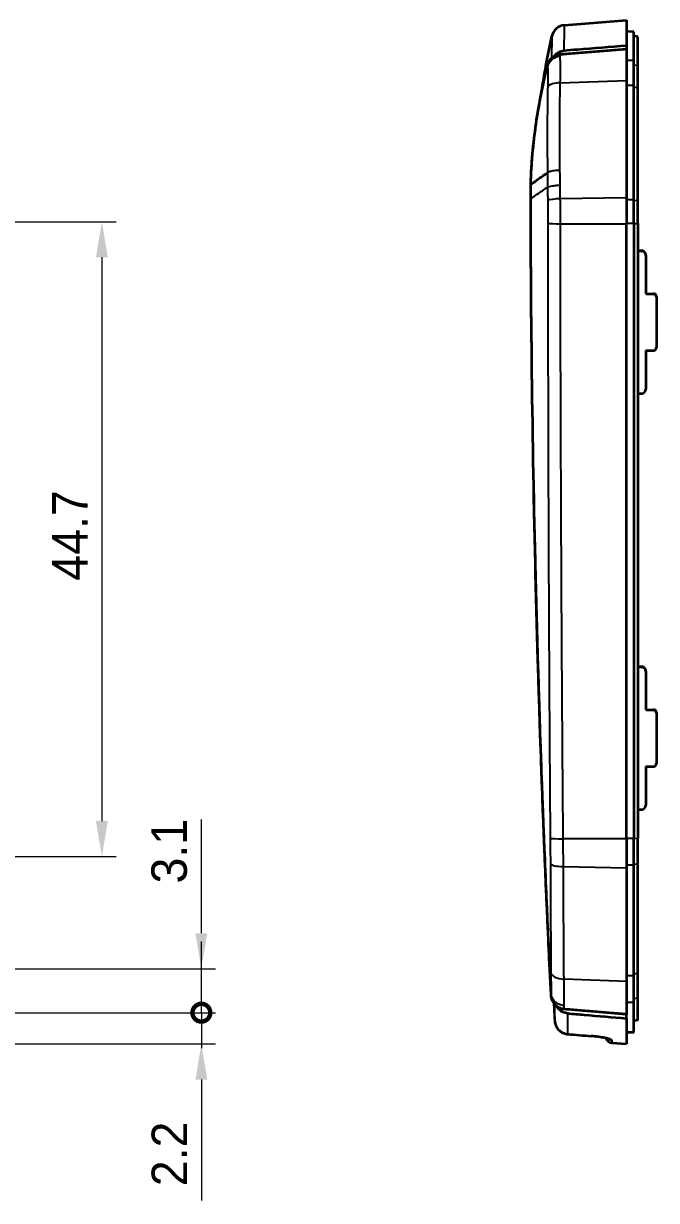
# Model space of a CAD drawing. Header units: millimetres. Extents: x 0 to 1594, y 0 to 281.
# Drawn here: x 941.3 to 985.9, y 151.8 to 234.5 of the extents above; entities that cross this region are included whole.
import ezdxf

# ---------------------------------------------------------------- set-up
doc = ezdxf.new("R2010")
doc.units = ezdxf.units.MM
doc.layers.get('Defpoints').update_dxf_attribs({"lineweight": 25})
for name, color, linetype, lineweight in [('Dimension (ISO)', 7, 'Continuous', 18), ('Visible (ISO)', 7, 'Continuous', 35), ('Visible Narrow (ISO)', 7, 'Continuous', 25)]:
    doc.layers.add(name, color=color, linetype=linetype, lineweight=lineweight)
doc.styles.add('Note Text (TK)', font='')
doc.styles.get('Note Text (TK)').set_extended_font_data('MS PGothic')
doc.dimstyles.new('Default - Method 1b (TK)', dxfattribs={"dimtxt": 2.5, "dimasz": 2.5, "dimexe": 1, "dimexo": 1.5, "dimgap": 1, "dimtad": 1, "dimtoh": 1, "dimrnd": 1e-08, "dimdsep": 46, "dimtxsty": 'Note Text (TK)', "dimcen": 0.09, "dimdle": 5, "dimclrd": 100, "dimclre": 100, "dimclrt": 7, "dimadec": 1, "dimazin": 1, "dimtfac": 1, "dimtmove": 0, "dimatfit": 3, "dimfxl": 0, "dimtolj": 1, "dimlwd": -1, "dimlwe": -1, "dimarcsym": 0})

# ---------------------------------------------------------------- blocks, each defined once
blk = doc.blocks.new('*D96')
at = {"layer": 'Defpoints', "color": 0, "transparency": 16777216}
for p in [(928.888, 220.589), (927.207, 175.933), (946.828, 175.933)]:
    blk.add_point(p, dxfattribs=at)
at = {"layer": 'Dimension (ISO)', "color": 100, "transparency": 16777216}
for p, q in [((930.388, 220.589), (947.828, 220.589)), ((946.828, 218.089), (946.828, 178.433)), ((928.707, 175.933), (947.828, 175.933))]:
    blk.add_line(p, q, dxfattribs=at)
for points in [[(946.411, 218.089), (947.244, 218.089), (946.828, 220.589)], [(946.411, 178.433), (947.244, 178.433), (946.828, 175.933)]]:
    blk.add_solid(points, dxfattribs=at)
at = {"layer": 'Dimension (ISO)', "color": 7, "transparency": 16777216, "insert": (944.578, 195.342), "char_height": 2.5, "attachment_point": 4, "rotation": 90, "style": 'Note Text (TK)'}
blk.add_mtext('\\A1;44.7', dxfattribs=at)
blk = doc.blocks.new('_DotSmall')
at = {"color": 0, "linetype": 'ByBlock', "const_width": 0.5}
blk.add_lwpolyline([(-0.0625, 0, 1), (0.0625, 0, 1)], format="xyb", close=True, dxfattribs=at)
blk = doc.blocks.new('*D97')
at = {"layer": 'Defpoints', "color": 0, "transparency": 16777216}
for p in [(913.828, 168.045), (953.828, 168.045), (913.828, 164.958)]:
    blk.add_point(p, dxfattribs=at)
at = {"layer": 'Dimension (ISO)', "color": 100, "transparency": 16777216}
for p, q in [((953.828, 170.545), (953.828, 178.554)), ((915.328, 168.045), (954.828, 168.045)), ((953.828, 164.958), (953.828, 168.045)), ((915.328, 164.958), (954.828, 164.958)), ((953.828, 164.958), (953.828, 162.458))]:
    blk.add_line(p, q, dxfattribs=at)
blk.add_solid([(953.411, 170.545), (954.244, 170.545), (953.828, 168.045)], dxfattribs=at)
at = {"layer": 'Dimension (ISO)', "color": 100, "transparency": 16777216, "xscale": 2.5, "yscale": 2.5, "zscale": 2.5, "rotation": 90}
blk.add_blockref('_DotSmall', (953.828, 164.958), dxfattribs=at)
at = {"layer": 'Dimension (ISO)', "color": 7, "transparency": 16777216, "insert": (951.578, 174.045), "char_height": 2.5, "attachment_point": 4, "rotation": 90, "style": 'Note Text (TK)'}
blk.add_mtext('\\A1;3.1', dxfattribs=at)
blk = doc.blocks.new('*D98')
at = {"layer": 'Defpoints', "color": 0, "transparency": 16777216}
for p in [(913.828, 164.958), (953.828, 164.958), (913.828, 162.758)]:
    blk.add_point(p, dxfattribs=at)
at = {"layer": 'Dimension (ISO)', "color": 100, "transparency": 16777216}
for p, q in [((953.828, 164.958), (953.828, 169.958)), ((915.328, 164.958), (954.828, 164.958)), ((953.828, 164.958), (953.828, 162.758)), ((915.328, 162.758), (954.828, 162.758)), ((953.828, 160.258), (953.828, 151.753))]:
    blk.add_line(p, q, dxfattribs=at)
blk.add_solid([(953.411, 160.258), (954.244, 160.258), (953.828, 162.758)], dxfattribs=at)
at = {"layer": 'Dimension (ISO)', "color": 100, "transparency": 16777216, "xscale": 2.5, "yscale": 2.5, "zscale": 2.5, "rotation": 270}
blk.add_blockref('_DotSmall', (953.828, 164.958), dxfattribs=at)
at = {"layer": 'Dimension (ISO)', "color": 7, "transparency": 16777216, "insert": (951.578, 152.753), "char_height": 2.5, "attachment_point": 4, "rotation": 90, "style": 'Note Text (TK)'}
blk.add_mtext('\\A1;2.2', dxfattribs=at)

msp = doc.modelspace()

# ---------------------------------------------------------------- linework, layer by layer
at = {"layer": 'Visible (ISO)'}
for p, q in [((979.3875, 234.4149), (983.7514, 234.7584)), ((983.7514, 234.7584), (983.7514, 232.9706)), ((984.2514, 233.954), (983.7514, 233.9584)), ((984.2514, 231.9183), (984.2514, 233.954)), ((984.5514, 233.6055), (984.2514, 233.6584)), ((984.5514, 231.5808), (984.5514, 233.6055)), ((983.7514, 232.9706), (983.7514, 232.7467)), ((983.7514, 232.7467), (983.7514, 232.6971)), ((983.7514, 232.6971), (983.7514, 230.5232)), ((984.2514, 230.1815), (984.2514, 231.9183)), ((984.5514, 230.0335), (984.5514, 231.5808)), ((983.7514, 230.5232), (983.7514, 222.2603)), ((984.2514, 222.1402), (984.2514, 230.1815)), ((984.5514, 222.0881), (984.5514, 230.0335)), ((977.0014, 223.2296), (977.0014, 223.2145)), ((977.0014, 223.207), (977.0014, 223.2145)), ((977.0014, 222.2171), (977.0014, 223.207)), ((977.0014, 222.2171), (977.0014, 222.1884)), ((983.7514, 222.2603), (983.7514, 220.4334)), ((984.2514, 220.4602), (984.2514, 222.1402)), ((984.5514, 220.4718), (984.5514, 222.0881)), ((983.7514, 177.1847), (983.7514, 220.4334)), ((984.2514, 220.4602), (984.2514, 177.2115)), ((984.5514, 220.4718), (984.5514, 177.2231)), ((984.5514, 218.5651), (984.8119, 218.5558)), ((984.5514, 218.5373), (984.8119, 218.5285)), ((985.1014, 218.2292), (985.1014, 218.2558)), ((985.1014, 218.2292), (985.1014, 215.5204)), ((985.1014, 215.547), (985.6584, 215.5269)), ((985.1014, 215.5204), (985.6584, 215.5016)), ((985.8514, 215.3021), (985.8514, 215.3269)), ((985.8514, 215.3021), (985.8514, 211.7427)), ((985.1014, 211.5227), (985.6584, 211.5427)), ((985.1014, 211.5227), (985.1014, 208.8139)), ((984.5514, 208.5045), (984.8119, 208.5139)), ((984.5514, 189.3086), (984.8119, 189.2993)), ((984.5514, 189.2808), (984.8119, 189.272)), ((985.1014, 188.9727), (985.1014, 188.9993)), ((985.1014, 188.9727), (985.1014, 186.2639)), ((985.1014, 186.2905), (985.6584, 186.2704)), ((985.1014, 186.2639), (985.6584, 186.2451)), ((985.8514, 186.0456), (985.8514, 186.0704)), ((985.8514, 186.0456), (985.8514, 182.4862)), ((985.1014, 182.2662), (985.6584, 182.2862)), ((985.1014, 182.2662), (985.1014, 179.5574)), ((984.5514, 179.248), (984.8119, 179.2574)), ((983.7514, 177.1847), (983.7514, 175.1506)), ((984.2514, 175.341), (984.2514, 177.2115)), ((984.5514, 175.4235), (984.5514, 177.2231)), ((983.7514, 175.1506), (983.7514, 167.1488)), ((984.2514, 167.5538), (984.2514, 175.341)), ((984.5514, 167.7292), (984.5514, 175.4235)), ((984.2514, 165.6705), (984.2514, 167.5538)), ((984.5514, 166.0024), (984.5514, 167.7292)), ((983.7514, 167.1488), (983.7514, 164.9045)), ((984.2514, 163.5627), (984.2514, 165.6705)), ((984.5514, 164.4549), (984.5514, 166.0024)), ((983.7514, 164.9045), (983.7514, 164.8386)), ((983.7514, 164.5609), (983.7514, 164.8386)), ((983.7514, 164.5609), (983.7514, 162.7584)), ((984.5514, 164.4444), (984.2514, 164.3915)), ((984.5514, 164.4444), (984.5514, 164.4549)), ((984.2514, 163.5627), (983.7514, 163.5584)), ((982.7122, 162.8401), (983.7514, 162.7584))]:
    msp.add_line(p, q, dxfattribs=at)
for centre, radius, start, end in [((979.466, 233.418), 1, 94.5, 167.519099), ((982.7514, 163.3386), 0.5, 199.600586, 265.5)]:
    msp.add_arc(centre, radius, start, end, dxfattribs=at)
for centre, major_axis, ratio, start_param, end_param in [((984.8014, 218.2561), (-0.2538, 0.1602), 0.9987115, 3.7041041, 5.2399938), ((984.8014, 218.2289), (-0.2538, -0.1602), 0.9987115, 2.5790812, 4.114971), ((985.6514, 215.3271), (-0.1692, 0.1068), 0.9987115, 3.7041041, 5.2399938), ((985.6514, 215.3019), (-0.1692, -0.1068), 0.9987115, 2.5790812, 4.114971), ((985.6514, 211.7425), (-0.1692, -0.1068), 0.9987115, 1.0431915, 2.5790812), ((984.8014, 208.8135), (-0.2538, -0.1602), 0.9987115, 1.0431915, 2.5790812), ((984.8014, 188.9996), (-0.2538, 0.1602), 0.9987115, 3.7041041, 5.2399938), ((984.8014, 188.9724), (-0.2538, -0.1602), 0.9987115, 2.5790812, 4.114971), ((985.6514, 186.0706), (-0.1692, 0.1068), 0.9987115, 3.7041041, 5.2399938), ((985.6514, 186.0454), (-0.1692, -0.1068), 0.9987115, 2.5790812, 4.114971), ((985.6514, 182.486), (-0.1692, -0.1068), 0.9987115, 1.0431915, 2.5790812), ((984.8014, 179.557), (-0.2538, -0.1602), 0.9987115, 1.0431915, 2.5790812), ((2785.4145, 21722.0973), (61.1978, -21634.1576), 0.9993906, 6.1967366, 6.1968135)]:
    msp.add_ellipse(centre, major_axis=major_axis, ratio=ratio, start_param=start_param, end_param=end_param, dxfattribs=at)
for points in [[(977.8077, 229.9378), (977.9917, 231.1784), (978.2191, 232.4121), (978.4896, 233.6341)], [(978.6347, 232.2231), (978.6466, 232.2389), (978.659, 232.2542), (978.6718, 232.2692)], [(978.1823, 231.5338), (978.1839, 231.5404), (978.1856, 231.5468), (978.1874, 231.5528)], [(977.0015, 222.2038), (977.0015, 222.2082), (977.0015, 222.2127), (977.0014, 222.2171)], [(978.7887, 165.4518), (978.7809, 165.4588), (978.7732, 165.466), (978.7657, 165.4733)], [(978.8805, 165.3297), (978.8589, 165.3604), (978.839, 165.3922), (978.8208, 165.425)]]:
    msp.add_open_spline(points, degree=3, dxfattribs=at)
for points, knots in [([(978.6718, 232.2692), (978.7237, 232.3301), (978.7827, 232.3848), (978.9209, 232.485), (979.0009, 232.5279), (979.1701, 232.5905), (979.2583, 232.6101), (979.3481, 232.6173)], [0.015919233, 0.015919233, 0.015919233, 0.015919233, 0.040033559, 0.040033559, 0.067161131, 0.067161131, 0.094186311, 0.094186311, 0.094186311, 0.094186311]), ([(979.0861, 232.3713), (979.1028, 232.3726), (979.1194, 232.3739), (979.5075, 232.4052), (979.8788, 232.4351), (980.6406, 232.4964), (981.0309, 232.5278), (981.4213, 232.5592), (981.8105, 232.5905), (982.1997, 232.6218), (982.9764, 232.6843), (983.3639, 232.7155), (983.7514, 232.7467)], [0.43870279, 0.43870279, 0.43870279, 0.43870279, 0.44372321, 0.44372321, 0.55579815, 0.55579815, 0.67360197, 0.67360197, 0.67360197, 0.79105156, 0.79105156, 0.90799796, 0.90799796, 0.90799796, 0.90799796]), ([(983.7514, 232.9706), (982.591, 232.8775), (981.4304, 232.7844), (979.9627, 232.6666), (979.6554, 232.642), (979.3481, 232.6173)], [0, 0, 0, 0, 0.34926693, 0.34926693, 0.44174974, 0.44174974, 0.44174974, 0.44174974]), ([(979.0738, 232.2436), (979.0719, 232.2435), (979.07, 232.2433), (978.9949, 232.2373), (978.9227, 232.2238), (978.7825, 232.1822), (978.7151, 232.1542), (978.5388, 232.058), (978.4398, 231.9763), (978.2806, 231.7819), (978.2219, 231.6711), (978.1874, 231.5528)], [-0.1227833, -0.1227833, -0.1227833, -0.1227833, -0.12220568, -0.12220568, -0.10017911, -0.10017911, -0.07815112, -0.07815112, -0.03906678, -0.03906678, 0, 0, 0, 0]), ([(978.2042, 231.6627), (978.2143, 231.6948), (978.2259, 231.7263), (978.2521, 231.7879), (978.2666, 231.8179), (978.2824, 231.8472)], [-0.126065837, -0.126065837, -0.126065837, -0.126065837, -0.11585761, -0.11585761, -0.105642344, -0.105642344, -0.105642344, -0.105642344]), ([(978.2824, 231.8472), (978.2905, 231.8621), (978.299, 231.8767), (978.3078, 231.8912), (978.3467, 231.9552), (978.3923, 232.0144), (978.4485, 232.0732), (978.4537, 232.0784), (978.4589, 232.0836)], [-0.105642344, -0.105642344, -0.105642344, -0.105642344, -0.100437434, -0.100437434, -0.100437434, -0.07736927, -0.07736927, -0.07508138, -0.07508138, -0.07508138, -0.07508138]), ([(978.4589, 232.0836), (978.5006, 232.1251), (978.5459, 232.1629), (978.6426, 232.2301), (978.694, 232.2595), (978.7477, 232.2841), (978.8013, 232.3087), (978.8567, 232.3283), (978.9676, 232.3568), (979.023, 232.3662), (979.0791, 232.3707)], [-0.074367724, -0.074367724, -0.074367724, -0.074367724, -0.055980107, -0.055980107, -0.037320071, -0.037320071, -0.037320071, -0.018660036, -0.018660036, -0.000750483, -0.000750483, -0.000750483, -0.000750483]), ([(979.0791, 232.3707), (979.0802, 232.3708), (979.0814, 232.3709), (979.0838, 232.3711), (979.0849, 232.3712), (979.0861, 232.3713)], [-0.00075048271, -0.00075048271, -0.00075048271, -0.00075048271, -0.00037524135, -0.00037524135, 0, 0, 0, 0]), ([(977.0014, 223.2296), (977.0272, 223.9418), (977.0717, 224.6529), (977.1981, 226.0711), (977.2799, 226.7783), (977.3803, 227.4828), (977.4806, 228.1858), (977.5993, 228.8862), (977.8693, 230.2596), (978.0196, 230.9328), (978.1871, 231.6021)], [-0.91006374, -0.91006374, -0.91006374, -0.91006374, -0.69608525, -0.69608525, -0.48210675, -0.48210675, -0.48210675, -0.26854686, -0.26854686, -0.06129158, -0.06129158, -0.06129158, -0.06129158]), ([(977.0014, 223.2145), (977.0595, 224.8129), (977.2129, 226.4061), (977.6482, 229.1791), (977.8888, 230.3627), (978.1823, 231.5338)], [-0.96604969, -0.96604969, -0.96604969, -0.96604969, -0.48558147, -0.48558147, -0.12296718, -0.12296718, -0.12296718, -0.12296718]), ([(978.1871, 231.6021), (978.1897, 231.6122), (978.1924, 231.6224), (978.1981, 231.6426), (978.2011, 231.6527), (978.2042, 231.6627)], [-0.0612915779, -0.0612915779, -0.0612915779, -0.0612915779, -0.0581392753, -0.0581392753, -0.0549869726, -0.0549869726, -0.0549869726, -0.0549869726]), ([(977.0014, 223.207), (977.2496, 223.3823), (977.498, 223.5576), (977.9044, 223.8443), (978.0498, 223.9468), (978.1776, 224.0369)], [0.00731469, 0.00731469, 0.00731469, 0.00731469, 0.27663551, 0.27663551, 0.44829329, 0.44829329, 0.44829329, 0.44829329]), ([(978.4327, 166.2246), (978.2063, 170.8511), (978.0067, 175.4788), (977.6597, 184.7756), (977.5127, 189.4448), (977.3929, 194.1148), (977.2729, 198.7929), (977.1803, 203.4715), (977.0503, 212.7975), (977.0125, 217.4449), (977.0016, 222.1244), (977.0015, 222.1564), (977.0014, 222.1884)], [-5.6545448, -5.6545448, -5.6545448, -5.6545448, -4.2639783, -4.2639783, -2.8615572, -2.8615572, -2.8615572, -1.4567218, -1.4567218, -0.0614944, -0.0614944, -0.0518864, -0.0518864, -0.0518864, -0.0518864]), ([(978.4314, 166.3129), (978.3736, 167.4941), (978.3178, 168.6703), (978.2396, 170.3723), (978.2159, 170.8936), (978.0989, 173.5137), (978.0114, 175.5968), (977.906, 178.2688), (977.883, 178.8644), (977.6797, 184.2228), (977.5273, 188.9895), (977.149, 203.5405), (977.0222, 213.0177), (977.0015, 222.2038)], [-5.3671448, -5.3671448, -5.3671448, -5.3671448, -5.041829, -5.041829, -4.8983352, -4.8983352, -4.320595, -4.320595, -4.1536633, -4.1536633, -2.8114963, -2.8114963, -0.0572676, -0.0572676, -0.0572676, -0.0572676]), ([(978.4444, 166.1066), (978.4414, 166.1262), (978.439, 166.1458), (978.4351, 166.1852), (978.4336, 166.2049), (978.4327, 166.2246)], [-5.666399424, -5.666399424, -5.666399424, -5.666399424, -5.660472097, -5.660472097, -5.65454477, -5.65454477, -5.65454477, -5.65454477]), ([(978.7657, 165.4733), (978.6823, 165.5533), (978.6111, 165.649), (978.501, 165.8639), (978.463, 165.9823), (978.4444, 166.1066)], [-0.075182274, -0.075182274, -0.075182274, -0.075182274, -0.037805229, -0.037805229, 0, 0, 0, 0]), ([(979.3536, 165.2059), (979.3227, 165.2085), (979.2919, 165.2126), (979.232, 165.2237), (979.2029, 165.2306), (979.1156, 165.2555), (979.0587, 165.2777), (979.0039, 165.3054), (978.9476, 165.3339), (978.894, 165.3678), (978.825, 165.4213), (978.8068, 165.4364), (978.7891, 165.4522)], [-0.125192308, -0.125192308, -0.125192308, -0.125192308, -0.114828096, -0.114828096, -0.104864016, -0.104864016, -0.084688928, -0.084688928, -0.084688928, -0.063959354, -0.063959354, -0.056285228, -0.056285228, -0.056285228, -0.056285228]), ([(979.6057, 164.9047), (979.4825, 164.9149), (979.3628, 164.9491), (979.1381, 165.0629), (979.0363, 165.1427), (978.9263, 165.268), (978.9025, 165.2983), (978.8805, 165.3297)], [0, 0, 0, 0, 0.037084165, 0.037084165, 0.075554789, 0.075554789, 0.087088956, 0.087088956, 0.087088956, 0.087088956]), ([(979.3622, 165.2051), (979.3608, 165.2053), (979.3593, 165.2054), (979.3565, 165.2056), (979.355, 165.2057), (979.3536, 165.2059)], [-0.1261480773, -0.1261480773, -0.1261480773, -0.1261480773, -0.12567019281, -0.12567019281, -0.12519230833, -0.12519230833, -0.12519230833, -0.12519230833]), ([(983.7514, 164.8386), (983.7459, 164.8391), (983.7403, 164.8395), (983.3752, 164.87), (983.0165, 164.8999), (982.2915, 164.9605), (981.9253, 164.991), (981.5592, 165.0216), (981.1763, 165.0536), (980.7935, 165.0856), (980.0609, 165.1468), (979.7115, 165.176), (979.3622, 165.2051)], [0.00532719, 0.00532719, 0.00532719, 0.00532719, 0.00699889, 0.00699889, 0.11526825, 0.11526825, 0.22603826, 0.22603826, 0.22603826, 0.34189849, 0.34189849, 0.44757829, 0.44757829, 0.44757829, 0.44757829]), ([(979.6057, 164.9047), (979.9903, 164.8728), (980.3749, 164.8409), (981.7568, 164.7263), (982.7541, 164.6436), (983.7514, 164.5609)], [0.18891145, 0.18891145, 0.18891145, 0.18891145, 0.30468792, 0.30468792, 0.60490983, 0.60490983, 0.60490983, 0.60490983]), ([(978.6886, 164.4031), (978.6933, 164.3073), (978.7117, 164.2121), (978.7745, 164.0308), (978.8189, 163.9446), (978.9305, 163.7881), (978.9976, 163.7177), (979.1494, 163.5988), (979.2341, 163.5502), (979.4142, 163.4793), (979.5097, 163.4569), (979.6065, 163.4488)], [0, 0, 0, 0, 0.014524721, 0.014524721, 0.029049442, 0.029049442, 0.043574164, 0.043574164, 0.058098885, 0.058098885, 0.072623606, 0.072623606, 0.072623606, 0.072623606]), ([(982.4941, 163.1149), (982.4941, 163.1149), (982.4895, 163.1168), (982.4668, 163.1246), (982.4406, 163.1325), (982.3578, 163.1542), (982.2926, 163.169), (982.1242, 163.2021), (982.0157, 163.2206), (981.7706, 163.2564), (981.6328, 163.2737), (981.415, 163.2964), (981.3386, 163.3036), (981.262, 163.31)], [0.04446569, 0.04446569, 0.04446569, 0.04446569, 0.05760061, 0.05760061, 0.08250126, 0.08250126, 0.11866578, 0.11866578, 0.16210207, 0.16210207, 0.20800444, 0.20800444, 0.23209208, 0.23209208, 0.23209208, 0.23209208])]:
    msp.add_open_spline(points, degree=3, knots=knots, dxfattribs=at)
at = {"layer": 'Visible Narrow (ISO)'}
for p, q in [((983.7514, 232.6971), (979.0783, 232.341)), ((984.2514, 231.9183), (983.7514, 231.9225)), ((984.2514, 231.632), (984.5514, 231.5808)), ((979.0853, 230.3672), (983.7514, 230.5232)), ((984.2514, 230.1815), (983.7514, 230.1834)), ((984.2514, 230.0559), (984.5514, 230.0335)), ((978.1776, 224.0369), (978.1777, 224.0369)), ((983.7514, 222.2603), (979.0861, 222.2055)), ((984.2514, 222.1402), (983.7514, 222.1408)), ((984.2514, 222.096), (984.5514, 222.0881)), ((979.0911, 220.4456), (983.7514, 220.4334)), ((984.2514, 220.4602), (983.7514, 220.46)), ((984.2514, 220.47), (984.5514, 220.4718)), ((984.8119, 218.5558), (984.8119, 218.5285)), ((985.6584, 215.5269), (985.6584, 215.5016)), ((984.8119, 189.2993), (984.8119, 189.272)), ((985.6584, 186.2704), (985.6584, 186.2451)), ((983.7514, 177.1847), (979.2896, 177.1964)), ((984.2514, 177.2115), (983.7514, 177.2113)), ((984.2514, 177.2213), (984.5514, 177.2231)), ((979.3029, 175.2335), (983.7514, 175.1506)), ((984.2514, 175.341), (983.7514, 175.34)), ((984.2514, 175.411), (984.5514, 175.4235)), ((983.7514, 167.1488), (979.3455, 167.3234)), ((984.2514, 167.5538), (983.7514, 167.5516)), ((984.2514, 167.7026), (984.5514, 167.7292)), ((984.2514, 165.6705), (983.7514, 165.6663)), ((984.2514, 165.952), (984.5514, 166.0024)), ((979.3536, 165.2341), (983.7514, 164.9045)), ((984.5514, 164.4549), (984.2514, 164.4026)), ((982.7122, 163.0323), (982.7122, 162.8401))]:
    msp.add_line(p, q, dxfattribs=at)
for centre, major_axis, ratio, start_param, end_param in [((979.1567, 231.3757), (-0.9996, 0.0279), 0.9681276, 4.817974, 5.8034371), ((979.1637, 229.9437), (-0.9995, 0.0314), 0.4226059, 4.8042575, 6.0343241), ((979.1645, 222.0566), (-0.9999, -0.0107), 0.1501965, 4.789325, 6.0213112), ((979.1696, 220.4788), (-1, 0.0038), 0.0336137, 0.2561672, 1.4923838), ((979.368, 177.2296), (-0.9999, -0.0104), 0.0324993, 0.0993613, 1.4919159), ((979.3813, 175.4695), (-1, -0.0049), 0.2363512, 0.0900291, 1.4910933), ((979.4239, 167.8253), (-1, -0.0097), 0.5028591, 0.0545429, 1.4873802), ((979.432, 166.1835), (-1, -0.0026), 0.9522888, 0.8390094, 1.4897827), ((979.188, 164.4273), (-0.4994, -0.0241), 0.0016862, 0.0000006, 0.0060356), ((979.6482, 163.9471), (-0.0418, -0.4983), 0.0347775, 0, 0.1281821), ((981.3038, 163.8083), (-0.0417, -0.4983), 0.0347778, 0, 0.1264908), ((982.7514, 163.5286), (0.5, 0), 0.9957225, 4.0763879, 4.6338492)]:
    msp.add_ellipse(centre, major_axis=major_axis, ratio=ratio, start_param=start_param, end_param=end_param, dxfattribs=at)
for points, knots in [([(979.3481, 232.6173), (979.3615, 233.1574), (979.3705, 233.5773), (979.3842, 234.2344), (979.3875, 234.4149), (979.3875, 234.4149)], [0.0160775, 0.0160775, 0.0160775, 0.0160775, 0.6965996, 0.6965996, 1.5194284, 1.5194284, 1.5194284, 1.5194284]), ([(978.4896, 233.6341), (978.4896, 233.6341), (978.4868, 233.4583), (978.4761, 232.8569), (978.4698, 232.5153), (978.461, 232.0857)], [-1.5194284, -1.5194284, -1.5194284, -1.5194284, -0.6965996, -0.6965996, -0.1047214, -0.1047214, -0.1047214, -0.1047214]), ([(979.0738, 232.2436), (979.0744, 232.2532), (979.075, 232.2624), (979.0755, 232.2713), (979.0762, 232.2843), (979.0768, 232.2966), (979.0777, 232.3198), (979.078, 232.3308), (979.0783, 232.341)], [0.011719688, 0.011719688, 0.011719688, 0.011719688, 0.017847099, 0.017847099, 0.017847099, 0.026770649, 0.026770649, 0.035694198, 0.035694198, 0.035694198, 0.035694198]), ([(979.0853, 230.3672), (979.0925, 230.6817), (979.0954, 230.9768), (979.097, 231.5497), (979.0938, 231.8173), (979.0832, 232.1049), (979.079, 232.1812), (979.0738, 232.2436)], [0, 0, 0, 0, 0.07557961, 0.07557961, 0.16649455, 0.16649455, 0.20708972, 0.20708972, 0.20708972, 0.20708972]), ([(978.1871, 231.6021), (978.187, 231.5989), (978.1868, 231.5957), (978.1862, 231.5841), (978.1857, 231.5752), (978.185, 231.5658), (978.1843, 231.5565), (978.1835, 231.5466), (978.1824, 231.5354), (978.1823, 231.5346), (978.1823, 231.5338)], [-0.030279901, -0.030279901, -0.030279901, -0.030279901, -0.026770649, -0.026770649, -0.017847099, -0.017847099, -0.017847099, -0.00892355, -0.00892355, -0.008234673, -0.008234673, -0.008234673, -0.008234673]), ([(978.1874, 231.5528), (978.1922, 231.4985), (978.1961, 231.4325), (978.2054, 231.1969), (978.2081, 230.9876), (978.2067, 230.5443), (978.2042, 230.3099), (978.1983, 230.0782)], [-0.2101405, -0.2101405, -0.2101405, -0.2101405, -0.16649455, -0.16649455, -0.07557961, -0.07557961, 0, 0, 0, 0]), ([(979.0602, 224.2043), (979.0559, 224.7306), (979.0526, 225.2536), (979.0482, 226.2976), (979.0472, 226.8185), (979.0479, 227.3345), (979.0486, 227.8506), (979.051, 228.3618), (979.062, 229.3732), (979.0703, 229.8734), (979.0853, 230.3672)], [0.00175575, 0.00175575, 0.00175575, 0.00175575, 0.15805147, 0.15805147, 0.31610295, 0.31610295, 0.31610295, 0.47415442, 0.47415442, 0.63220589, 0.63220589, 0.63220589, 0.63220589]), ([(978.1983, 230.0782), (978.186, 229.5938), (978.1794, 229.1038), (978.1706, 228.1128), (978.1687, 227.612), (978.1681, 227.1064), (978.1675, 226.6009), (978.1683, 226.0906), (978.1717, 225.0669), (978.1743, 224.5534), (978.1777, 224.0369)], [-0.63220589, -0.63220589, -0.63220589, -0.63220589, -0.47415442, -0.47415442, -0.31610295, -0.31610295, -0.31610295, -0.15805147, -0.15805147, -0.00138132, -0.00138132, -0.00138132, -0.00138132]), ([(978.1776, 224.0369), (978.1787, 223.9531), (978.1798, 223.8693), (978.1819, 223.7001), (978.1829, 223.6149), (978.1839, 223.5295), (978.1848, 223.4442), (978.1858, 223.3588), (978.1876, 223.1879), (978.1885, 223.1024), (978.1894, 223.0169)], [-0.10327589, -0.10327589, -0.10327589, -0.10327589, -0.07774569, -0.07774569, -0.05183046, -0.05183046, -0.05183046, -0.02591523, -0.02591523, -0.00002391, -0.00002391, -0.00002391, -0.00002391]), ([(979.0602, 224.2043), (979.0583, 224.2043), (979.0564, 224.2042), (978.9835, 224.202), (978.9132, 224.1982), (978.7768, 224.1875), (978.7111, 224.1806), (978.5354, 224.157), (978.4354, 224.1372), (978.2738, 224.0908), (978.2137, 224.0646), (978.1777, 224.0369)], [-0.00056272, -0.00056272, -0.00056272, -0.00056272, 0, 0, 0.02140477, 0.02140477, 0.04280918, 0.04280918, 0.08187417, 0.08187417, 0.1209385, 0.1209385, 0.1209385, 0.1209385]), ([(979.075, 223.1617), (979.0739, 223.2495), (979.0728, 223.3371), (979.0704, 223.5124), (979.0692, 223.6001), (979.068, 223.6876), (979.0667, 223.7752), (979.0655, 223.8627), (979.0629, 224.0349), (979.0615, 224.1197), (979.0602, 224.2043)], [0.0000462, 0.0000462, 0.0000462, 0.0000462, 0.02591523, 0.02591523, 0.05183046, 0.05183046, 0.05183046, 0.07774569, 0.07774569, 0.10290132, 0.10290132, 0.10290132, 0.10290132]), ([(977.0015, 222.2038), (977.2467, 222.3719), (977.4921, 222.5399), (977.8662, 222.7958), (977.9949, 222.8839), (978.1462, 222.9873), (978.1682, 223.0023), (978.1894, 223.0169)], [-0.19983899, -0.19983899, -0.19983899, -0.19983899, -0.11208293, -0.11208293, -0.06605285, -0.06605285, -0.05797818, -0.05797818, -0.05797818, -0.05797818]), ([(978.1894, 223.0169), (978.2165, 223.0352), (978.2587, 223.0529), (978.3695, 223.0856), (978.4381, 223.1005), (978.5953, 223.1263), (978.6839, 223.137), (978.873, 223.1534), (978.9734, 223.159), (979.075, 223.1617)], [0, 0, 0, 0, 0.25, 0.25, 0.5, 0.5, 0.75, 0.75, 1, 1, 1, 1]), ([(978.1894, 223.0169), (978.191, 222.8665), (978.1925, 222.7159), (978.1955, 222.4053), (978.1969, 222.2453), (978.1983, 222.0851)], [-0.093746162, -0.093746162, -0.093746162, -0.093746162, -0.048235136, -0.048235136, 0, 0, 0, 0]), ([(979.0861, 222.2055), (979.0844, 222.37), (979.0826, 222.5343), (979.0789, 222.853), (979.077, 223.0075), (979.075, 223.1617)], [0, 0, 0, 0, 0.048235136, 0.048235136, 0.09372387, 0.09372387, 0.09372387, 0.09372387]), ([(978.1983, 222.0851), (978.2005, 221.8224), (978.2019, 221.5506), (978.2032, 221.0129), (978.203, 220.7431), (978.2022, 220.474)], [-0.15821636, -0.15821636, -0.15821636, -0.15821636, -0.07910818, -0.07910818, 0, 0, 0, 0]), ([(979.0911, 220.4456), (979.0921, 220.7396), (979.0922, 221.0343), (979.0905, 221.6216), (979.0889, 221.9147), (979.0861, 222.2055)], [0, 0, 0, 0, 0.07910818, 0.07910818, 0.15821636, 0.15821636, 0.15821636, 0.15821636]), ([(978.2022, 220.474), (978.2007, 220.0191), (978.2026, 219.5783), (978.2035, 218.6872), (978.204, 218.2416), (978.2056, 216.9039), (978.2068, 216.0117), (978.2111, 213.2615), (978.2147, 211.4035), (978.2271, 205.9778), (978.2378, 202.4103), (978.2651, 195.2386), (978.2818, 191.6343), (978.3118, 186.2282), (978.3227, 184.4261), (978.3404, 181.7231), (978.3465, 180.8221), (978.3593, 179.0201), (978.3643, 178.124), (978.373, 177.216)], [-4.3273291, -4.3273291, -4.3273291, -4.3273291, -4.1936085, -4.1936085, -4.0598879, -4.0598879, -3.7921176, -3.7921176, -3.2344481, -3.2344481, -2.1636645, -2.1636645, -1.0818323, -1.0818323, -0.5409161, -0.5409161, -0.2704581, -0.2704581, 0, 0, 0, 0]), ([(979.2896, 177.1964), (979.2802, 178.0974), (979.2746, 178.9984), (979.2605, 180.8004), (979.2537, 181.7014), (979.234, 184.4045), (979.2216, 186.2065), (979.1872, 191.6127), (979.1676, 195.2168), (979.1349, 202.3882), (979.1218, 205.9555), (979.1065, 211.3807), (979.1021, 213.2386), (979.0968, 215.9885), (979.0953, 216.8806), (979.0933, 218.2182), (979.0927, 218.6637), (979.0915, 219.5546), (979.0894, 220.0001), (979.0911, 220.4456)], [0, 0, 0, 0, 0.2704581, 0.2704581, 0.5409161, 0.5409161, 1.0818323, 1.0818323, 2.1636645, 2.1636645, 3.2344481, 3.2344481, 3.7921176, 3.7921176, 4.0598879, 4.0598879, 4.1936085, 4.1936085, 4.3273291, 4.3273291, 4.3273291, 4.3273291]), ([(978.373, 177.216), (978.3759, 176.9175), (978.3783, 176.6192), (978.3824, 176.0274), (978.3842, 175.732), (978.3855, 175.4433)], [-0.17787956, -0.17787956, -0.17787956, -0.17787956, -0.08893978, -0.08893978, 0, 0, 0, 0]), ([(979.3029, 175.2335), (979.3014, 175.5547), (979.2996, 175.8805), (979.2952, 176.5357), (979.2926, 176.8659), (979.2896, 177.1964)], [0, 0, 0, 0, 0.08893978, 0.08893978, 0.17787956, 0.17787956, 0.17787956, 0.17787956]), ([(978.3855, 175.4433), (978.3926, 173.8919), (978.3987, 172.3726), (978.4111, 169.8362), (978.4164, 168.7943), (978.4257, 167.7882)], [-0.82696655, -0.82696655, -0.82696655, -0.82696655, -0.34894127, -0.34894127, 0, 0, 0, 0]), ([(979.3455, 167.3234), (979.3357, 168.3637), (979.3301, 169.4407), (979.317, 172.0619), (979.3105, 173.6314), (979.3029, 175.2335)], [0, 0, 0, 0, 0.34894127, 0.34894127, 0.82696655, 0.82696655, 0.82696655, 0.82696655]), ([(978.4257, 167.7882), (978.4272, 167.6289), (978.4282, 167.4746), (978.43, 167.185), (978.4306, 167.0494), (978.4311, 166.9236), (978.4316, 166.7942), (978.4319, 166.6757), (978.432, 166.472), (978.4319, 166.3843), (978.4317, 166.3084)], [-0.22096264, -0.22096264, -0.22096264, -0.22096264, -0.16572198, -0.16572198, -0.11048132, -0.11048132, -0.11048132, -0.0536833, -0.0536833, -0.00095823, -0.00095823, -0.00095823, -0.00095823]), ([(979.3517, 165.4587), (979.3519, 165.5535), (979.352, 165.663), (979.3519, 165.9184), (979.3516, 166.0678), (979.3511, 166.231), (979.3506, 166.3897), (979.3499, 166.5608), (979.3481, 166.9265), (979.347, 167.1208), (979.3455, 167.3234)], [0.00138833, 0.00138833, 0.00138833, 0.00138833, 0.0536833, 0.0536833, 0.11048132, 0.11048132, 0.11048132, 0.16572198, 0.16572198, 0.22096264, 0.22096264, 0.22096264, 0.22096264]), ([(978.4314, 166.3129), (978.4319, 166.2841), (978.4323, 166.257), (978.4326, 166.2292), (978.4326, 166.2269), (978.4327, 166.2246)], [-0.048628674, -0.048628674, -0.048628674, -0.048628674, -0.028499894, -0.028499894, -0.026642988, -0.026642988, -0.026642988, -0.026642988]), ([(978.4317, 166.3084), (978.4317, 166.3086), (978.4316, 166.3088), (978.4316, 166.3103), (978.4315, 166.3116), (978.4314, 166.3129)], [0.45684088872, 0.45684088872, 0.45684088872, 0.45684088872, 0.45694814883, 0.45694814883, 0.45751471025, 0.45751471025, 0.45751471025, 0.45751471025]), ([(979.3517, 165.4587), (979.3494, 165.4589), (979.3472, 165.459), (979.2367, 165.4674), (979.1306, 165.4916), (978.9312, 165.5698), (978.8393, 165.6234), (978.6622, 165.7682), (978.5837, 165.8634), (978.4715, 166.0758), (978.4389, 166.1908), (978.4317, 166.3084)], [-0.0006688, -0.0006688, -0.0006688, -0.0006688, 0, 0, 0.03261572, 0.03261572, 0.06523147, 0.06523147, 0.10429603, 0.10429603, 0.14336025, 0.14336025, 0.14336025, 0.14336025]), ([(978.686, 165.5589), (978.687, 165.1637), (978.6877, 164.844), (978.6884, 164.5283), (978.6885, 164.4622), (978.6886, 164.4031)], [-2.44496956, -2.44496956, -2.44496956, -2.44496956, -1.99238675, -1.99238675, -1.85588466, -1.85588466, -1.85588466, -1.85588466]), ([(979.3536, 165.2341), (979.3535, 165.271), (979.3532, 165.3124), (979.3525, 165.3897), (979.3521, 165.4232), (979.3517, 165.4587)], [0, 0, 0, 0, 0.028499894, 0.028499894, 0.048079407, 0.048079407, 0.048079407, 0.048079407]), ([(979.3536, 165.2059), (979.3536, 165.2093), (979.3536, 165.2128), (979.3536, 165.2163), (979.3536, 165.2178), (979.3536, 165.2193), (979.3536, 165.2222), (979.3536, 165.2237), (979.3536, 165.2252), (979.3536, 165.2267), (979.3536, 165.2282), (979.3536, 165.2311), (979.3536, 165.2326), (979.3536, 165.2341)], [-0.003367091, -0.003367091, -0.003367091, -0.003367091, 0, 0, 0, 0.0014276782, 0.0014276782, 0.0028553565, 0.0028553565, 0.0028553565, 0.0042830347, 0.0042830347, 0.0057107129, 0.0057107129, 0.0057107129, 0.0057107129]), ([(979.609, 163.4527), (979.6089, 163.5158), (979.6087, 163.5869), (979.6079, 163.9651), (979.6069, 164.3791), (979.6057, 164.9047)], [1.84812679, 1.84812679, 1.84812679, 1.84812679, 1.99238675, 1.99238675, 2.53789985, 2.53789985, 2.53789985, 2.53789985]), ([(979.609, 163.4527), (979.4347, 163.4668), (979.2646, 163.5277), (979.0084, 163.7043), (978.9122, 163.8051), (978.7842, 164.0098), (978.7428, 164.1074), (978.7015, 164.2726), (978.6918, 164.3377), (978.6886, 164.4031)], [-0.072623606, -0.072623606, -0.072623606, -0.072623606, -0.046365197, -0.046365197, -0.025758443, -0.025758443, -0.009907093, -0.009907093, 0, 0, 0, 0]), ([(981.2646, 163.3138), (980.9886, 163.337), (980.7127, 163.3601), (980.1609, 163.4064), (979.8849, 163.4296), (979.609, 163.4527)], [-0.16623559, -0.16623559, -0.16623559, -0.16623559, -0.0831178, -0.0831178, 0, 0, 0, 0]), ([(982.7122, 163.0323), (982.7122, 163.0397), (982.7059, 163.0479), (982.6448, 163.0906), (982.5013, 163.1338), (982.1249, 163.2094), (981.9211, 163.2418), (981.5588, 163.2863), (981.4122, 163.3014), (981.2646, 163.3138)], [0, 0, 0, 0, 0.02396209, 0.02396209, 0.11646431, 0.11646431, 0.18761986, 0.18761986, 0.23209208, 0.23209208, 0.23209208, 0.23209208])]:
    msp.add_open_spline(points, degree=3, knots=knots, dxfattribs=at)
for points in [[(978.6718, 232.2692), (978.6784, 232.2649), (978.6851, 232.2606), (978.6917, 232.2563)], [(979.0783, 232.341), (979.0785, 232.3509), (979.0788, 232.3608), (979.0791, 232.3707)], [(978.6886, 164.4031), (978.6688, 164.8131), (978.6492, 165.223), (978.6298, 165.633)], [(978.9211, 165.3524), (978.9076, 165.3449), (978.8941, 165.3373), (978.8805, 165.3297)]]:
    msp.add_open_spline(points, degree=3, dxfattribs=at)

# ---------------------------------------------------------------- dimensions: what is measured, and where the dimension line sits
at = {"layer": 'Dimension (ISO)', "color": 100, "true_color": 0x00ff3f}
for base, p1, p2, override, picture, middle in [((946.8276, 175.9332), (928.8885, 220.589), (927.2065, 175.9332), {"dimgap": 1, "dimtoh": 0, "dimdec": 1, "dimtol": 0, "dimlim": 0, "dimtp": 0, "dimtm": 0, "dimtdec": 2, "dimtofl": 0, "dimatfit": 1}, '*D96', (946.8276, 198.2611)), ((953.8276, 168.0452), (913.8276, 164.9584), (913.8276, 168.0452), {"dimgap": 1, "dimtoh": 0, "dimdec": 1, "dimblk1": 'DotSmall', "dimsah": 1, "dimdle": 0, "dimtol": 0, "dimlim": 0, "dimtp": 0, "dimtm": 0, "dimtdec": 2, "dimtofl": 1, "dimatfit": 1}, '*D97', (953.8276, 175.7995)), ((953.8276, 164.9584), (913.8276, 162.7584), (913.8276, 164.9584), {"dimgap": 1, "dimtoh": 0, "dimdec": 2, "dimblk2": 'DotSmall', "dimsah": 1, "dimdle": 0, "dimtol": 0, "dimlim": 0, "dimtp": 0, "dimtm": 0, "dimtdec": 2, "dimtofl": 1, "dimatfit": 1}, '*D98', (953.8276, 154.7555))]:
    dim = msp.add_linear_dim(base=base, p1=p1, p2=p2, angle=90, dimstyle='Default - Method 1b (TK)', override=override, dxfattribs=at)
    dim.commit()
    dim.dimension.update_dxf_attribs({"geometry": picture, "text_midpoint": middle, "dimtype": 160})

doc.saveas('drawing.dxf')
